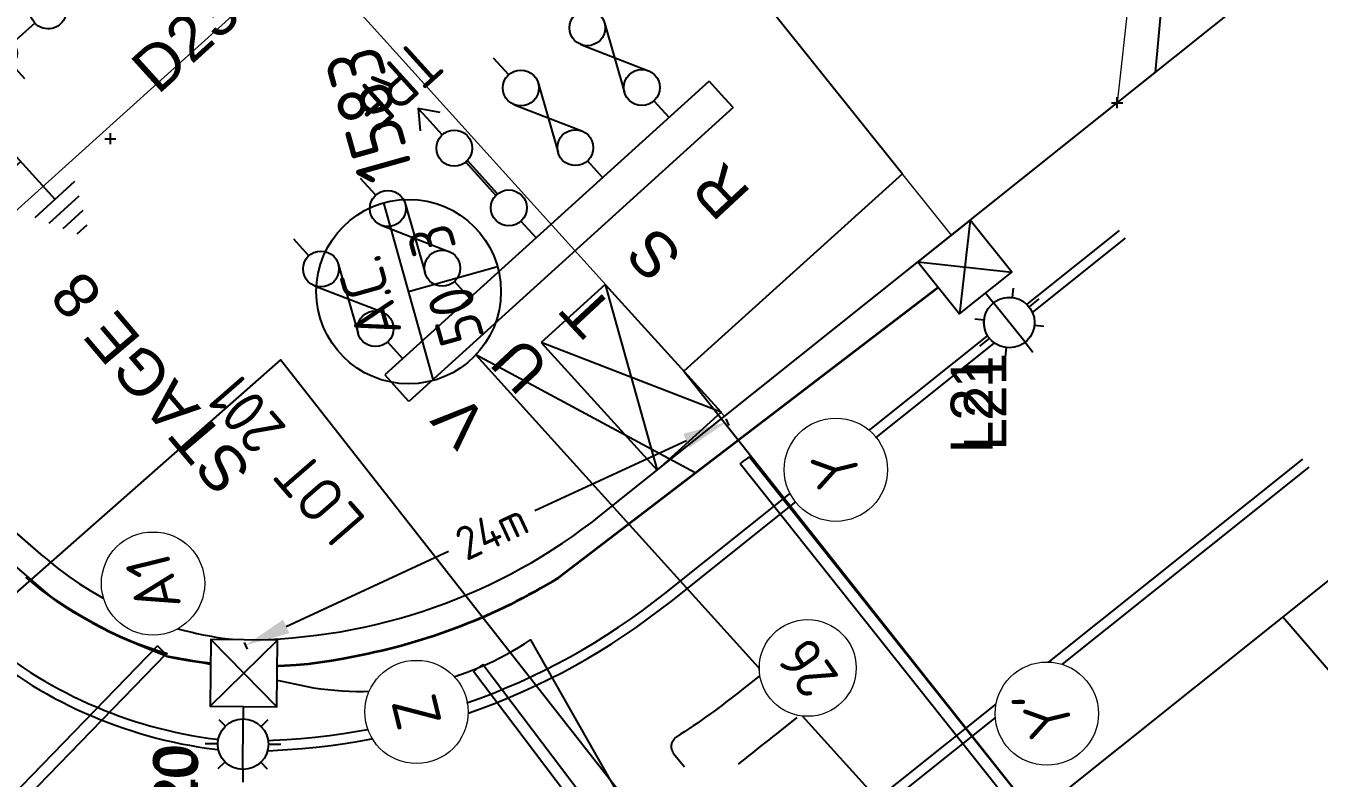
# Model space of a CAD drawing. Extents: x 294483 to 298733, y 6233899 to 6239242.
# Drawn here: x 296532.1 to 296589.6, y 6237090.6 to 6237124.1 of the extents above; entities that cross this region are included whole.
import ezdxf
from ezdxf.enums import TextEntityAlignment as Align

# ---------------------------------------------------------------- set-up
doc = ezdxf.new("R2010")
doc.units = 0
doc.header["$PDSIZE"] = -5
for name, pattern in [('A', [0]), ('CENTERX2', [4, 2.5, -0.5, 0.5, -0.5]), ('DASHED', [0.75, 0.5, -0.25]), ('HIDDEN', [9.525, 6.35, -3.175]), ('solid', [0])]:
    doc.linetypes.add(name, pattern=pattern)
for name, color, linetype in [('_User Duct ID', 3, 'Continuous'), ('_USER_SITEPLAN', 7, 'Continuous'), ('_User_SL_New', 6, 'Continuous'), ('_User_SLCP', 6, 'Continuous'), ('Duct_SP_NEW', 2, 'Continuous'), ('Equip_HV_NEW', 2, 'Continuous'), ('Equip_LV_NEW', 2, 'Continuous'), ('Equip_SP_SL_NEW', 2, 'Continuous'), ('Mains_HV_NEW_U72', 2, 'Continuous'), ('Mains_LV_NEW_T84', 2, 'Continuous'), ('Mains_SL_NEW_C57', 2, 'Continuous'), ('Notes', 7, 'Continuous'), ('Notes_SP_NEW', 2, 'Continuous'), ('Sub_LV_EXT', 7, 'Continuous'), ('Sub_LV_NEW', 2, 'Continuous'), ('Sub_SP_NEW', 2, 'Continuous'), ('SupportsOH_SP_TR_HV_LV_SL_EXT', 7, 'Continuous'), ('SupportsUG_SP_LV_SL_NEW', 2, 'Continuous'), ('Trench_SP_NEW', 2, 'Continuous')]:
    doc.layers.add(name, color=color, linetype=linetype)
doc.styles.add('ARIAL', font='arial.ttf', dxfattribs={"height": 2})
doc.styles.add('iecARIAL', font='arial.ttf', dxfattribs={"height": 2})
doc.styles.add('ieISOCP', font='isocp.shx')
doc.styles.add('IESYMBOL1', font='isocp.shx')
doc.styles.add('POLE_LABEL', font='arial.ttf')
doc.styles.add('SL_LABEL', font='arial.ttf')
doc.styles.get("Standard").update_dxf_attribs({"font": 'isocp.shx'})
doc.styles.add('SWG_LABEL', font='arial.ttf', dxfattribs={"height": 2})
doc.styles.add('SWITCH_LABEL', font='arial.ttf', dxfattribs={"height": 2.5})
doc.linetypes.add('Cable 5', pattern='A,10,-1,["o",Standard,S=2,R=0,X=-1,Y=-0.7],-1e-05,["o",Standard,S=2,R=0,X=-0.2,Y=-0.7],-1.2', length=12.20001)
doc.linetypes.add('Cable New UG', pattern='A,7,-0.25,["x",Standard,S=2,R=0,X=0.2,Y=-0.8],-2.1', length=9.35)
doc.linetypes.add('IE Trench HV', pattern='A,7,-0.2,["/",Standard,S=3,R=0,X=0.6,Y=-1.4],-2.5', length=9.7)
doc.dimstyles.get("Standard").update_dxf_attribs({"dimtxt": 0.18, "dimasz": 0.18, "dimexe": 0.18, "dimexo": 0.0625, "dimgap": 0.09, "dimtad": 0, "dimtih": 1, "dimtoh": 1, "dimdec": 4, "dimzin": 0, "dimdsep": 46, "dimtxsty": 'Standard', "dimcen": 0.09, "dimadec": 0, "dimazin": 0, "dimtfac": 1, "dimtdec": 4, "dimtofl": 0, "dimtmove": 0, "dimatfit": 3, "dimfxl": 1, "dimtolj": 1, "dimtzin": 0, "dimarcsym": 0})

# ---------------------------------------------------------------- blocks, each defined once
blk = doc.blocks.new('*U66')
blk.add_line((0, 0), (0, 0))
for tag, p, flags in [('Z', (0, 0), 1), ('OPERATED_BY', (0, -9.607), 9)]:
    blk.add_attdef(tag, p, '', height=0.2, dxfattribs=dict(flags=flags))
at = {"style": 'SL_LABEL', "flags": 9}
blk.add_attdef('STREET_CODE', text='', height=0.2, dxfattribs=at).set_placement((0, -0.2), align=Align.MIDDLE_LEFT)
for tag, height, flags, p in [('CONSTRUCTED_VOLTAGE', 0.2, 9, (0, -0.4)), ('CONTROL_TYPE', 0.2, 9, (0, -0.6)), ('LANTERN_PURPOSE', 0.2, 9, (0, -0.8)), ('LANTERN_TYPE', 0.2, 9, (0, -1)), ('NO_PHASES', 0.2, 9, (0, -1.2)), ('OPERATING_VOLTAGE', 0.2, 9, (0, -1.4)), ('ORIENTATION', 0.2, 9, (0, -1.6)), ('STATE', 0.2, 9, (0, -2)), ('OWNED_BY', 0.2, 9, (0, -1.8)), ('USAGE', 0.2, 9, (0, -2.2)), ('CEXIST', 0.2, 9, (0, -2.4)), ('LNUMBER', 2.5, 8, (1.2, -2.8)), ('CNEW', 0.2, 9, (0, -2.6)), ('CNUMBER', 0.2, 9, (0, -2.8)), ('CREMOVE', 0.2, 9, (0, -3)), ('CREPLACE', 0.2, 9, (0, -3.2)), ('LKINGHEIGHT', 0.2, 9, (0, -3.4)), ('LBRACKET', 0.2, 9, (0, -3.6)), ('LBRACKETVOCAB', 0.2, 9, (0, -3.8)), ('LCATEGORY', 0.2, 9, (0, -4)), ('LCHARGE1', 0.2, 9, (0, -4.2)), ('LCHARGE1PERCENT', 0.2, 9, (0, -4.4)), ('LCHARGE2', 0.2, 9, (0, -4.6)), ('LCHARGE2PERCENT', 0.2, 9, (0, -4.8)), ('LCHARGE3', 0.2, 9, (0, -5)), ('LCHARGE3PERCENT', 0.2, 9, (0, -5.2)), ('LEXIST', 0.2, 9, (0, -5.4)), ('LLAMP', 0.2, 9, (0, -5.6)), ('LLAMPVOCAB', 0.2, 9, (0, -5.8)), ('LMAST', 0.2, 9, (0, -6)), ('LMASTVOCAB', 0.2, 9, (0, -6.2)), ('LNEW', 0.2, 9, (0, -6.4)), ('LANTNUMBER', 0.2, 9, (0, -6.6)), ('LOUTREACH', 0.2, 9, (0, -7)), ('LOUTREACHVOCAB', 0.2, 9, (0, -7.2)), ('LRATECODE', 0.2, 9, (0, -7.4)), ('LREMOVE', 0.2, 9, (0, -7.6)), ('LREPLACE', 0.2, 9, (0, -7.8)), ('LTYPE', 0.2, 9, (0, -8)), ('LTYPEVOCAB', 0.2, 9, (0, -8.2)), ('LEGEND', 0.2, 9, (0, -8.4)), ('SUBURB', 0.2, 9, (0, -8.6)), ('STREETNAME', 0.2, 9, (0, -8.8)), ('LOCATION', 0.2, 9, (0, -9)), ('NOTES', 0.2, 9, (0, -9.2)), ('MAINTAINED_BY', 0.2, 9, (0, -9.863))]:
    blk.add_attdef(tag, text='', height=height, dxfattribs=dict(flags=flags)).set_placement(p, align=Align.MIDDLE_LEFT)
at = {"color": 82, "lineweight": 25, "true_color": 0x23df20}
blk.add_wipeout([(0, 5.718), (-0.431, 5.655), (-0.855, 5.45), (-1.18, 5.144), (-1.354, 4.864), (-1.5, 4.218), (-1.332, 3.527), (-1.061, 3.157), (-0.611, 2.848), (0, 2.718), (0.665, 2.874), (1.06, 3.157), (1.353, 3.57), (1.5, 4.218), (1.393, 4.773), (1.06, 5.278), (0.638, 5.575)], dxfattribs=at)
for p, q in [((0, 5.718), (0, 6.468)), ((-1.459, 5.676), (-1.061, 5.278)), ((1.458, 5.676), (1.06, 5.278)), ((-2.25, 4.218), (-1.5, 4.218)), ((1.5, 4.218), (2.25, 4.218)), ((-1.459, 2.759), (-1.061, 3.157)), ((1.458, 2.759), (1.06, 3.157)), ((0, 0), (0, 2.721))]:
    blk.add_line(p, q)
blk.add_circle((0, 4.218), 1.5)
blk = doc.blocks.new('COLUMN_NEW')
for tag, height, flags, p in [('ASSET_NUM', 2.5, 8, (2, 2)), ('STREETNAME', 0.2, 9, (1.5, -2)), ('LOCATION', 0.2, 9, (1.5, -2.2)), ('NOTES', 0.2, 9, (1.5, -2.4)), ('Z', 0.2, 1, (1.5, -2.8)), ('LABEL_ALIGNMENT', 0.2, 9, (1.5, -2.6))]:
    blk.add_attdef(tag, text='', height=height, dxfattribs=dict(flags=flags)).set_placement(p, align=Align.MIDDLE_LEFT)
blk.add_wipeout([(-1.485, -1.485), (1.485, -1.485), (1.485, 1.485), (-1.485, 1.485)])
at = {"lineweight": -3}
blk.add_lwpolyline([(-1.485, -1.485), (1.485, -1.485), (1.485, 1.485), (-1.485, 1.485)], close=True, dxfattribs=at)
at = {"style": 'POLE_LABEL', "flags": 9}
blk.add_attdef('STRUCTURE_PLANT_NUMBER', text='', height=0.2, dxfattribs=at).set_placement((1.5, 0.242), align=Align.MIDDLE_LEFT)
at = {"flags": 9}
for tag, p in [('STREET_CODE', (1.5, 0)), ('COLUMN_TYPE', (1.5, -0.2)), ('OWNED_BY', (1.5, -0.4)), ('OPERATED_BY', (1.5, -0.6)), ('STATE', (1.5, -1)), ('MAINTAINED_BY', (1.5, -0.8)), ('USAGE', (1.5, -1.2)), ('SUBURB', (1.5, -1.8)), ('LEGEND', (1.5, -1.4)), ('PARENT', (1.5, -1.6))]:
    blk.add_attdef(tag, text='', height=0.2, dxfattribs=at).set_placement(p, align=Align.MIDDLE_LEFT)
blk = doc.blocks.new('*U85')
blk.add_line((0, 0), (0, 0))
for tag, p, flags in [('Z', (0, 0), 1), ('OPERATED_BY', (0, -9.607), 9)]:
    blk.add_attdef(tag, p, '', height=0.2, dxfattribs=dict(flags=flags))
at = {"style": 'SL_LABEL', "flags": 9}
blk.add_attdef('STREET_CODE', text='', height=0.2, dxfattribs=at).set_placement((0, -0.2), align=Align.MIDDLE_LEFT)
for tag, height, flags, p in [('CONSTRUCTED_VOLTAGE', 0.2, 9, (0, -0.4)), ('CONTROL_TYPE', 0.2, 9, (0, -0.6)), ('LANTERN_PURPOSE', 0.2, 9, (0, -0.8)), ('LANTERN_TYPE', 0.2, 9, (0, -1)), ('NO_PHASES', 0.2, 9, (0, -1.2)), ('OPERATING_VOLTAGE', 0.2, 9, (0, -1.4)), ('ORIENTATION', 0.2, 9, (0, -1.6)), ('STATE', 0.2, 9, (0, -2)), ('OWNED_BY', 0.2, 9, (0, -1.8)), ('USAGE', 0.2, 9, (0, -2.2)), ('CEXIST', 0.2, 9, (0, -2.4)), ('LNUMBER', 2.5, 8, (1.2, -2.8)), ('CNEW', 0.2, 9, (0, -2.6)), ('CNUMBER', 0.2, 9, (0, -2.8)), ('CREMOVE', 0.2, 9, (0, -3)), ('CREPLACE', 0.2, 9, (0, -3.2)), ('LKINGHEIGHT', 0.2, 9, (0, -3.4)), ('LBRACKET', 0.2, 9, (0, -3.6)), ('LBRACKETVOCAB', 0.2, 9, (0, -3.8)), ('LCATEGORY', 0.2, 9, (0, -4)), ('LCHARGE1', 0.2, 9, (0, -4.2)), ('LCHARGE1PERCENT', 0.2, 9, (0, -4.4)), ('LCHARGE2', 0.2, 9, (0, -4.6)), ('LCHARGE2PERCENT', 0.2, 9, (0, -4.8)), ('LCHARGE3', 0.2, 9, (0, -5)), ('LCHARGE3PERCENT', 0.2, 9, (0, -5.2)), ('LEXIST', 0.2, 9, (0, -5.4)), ('LLAMP', 0.2, 9, (0, -5.6)), ('LLAMPVOCAB', 0.2, 9, (0, -5.8)), ('LMAST', 0.2, 9, (0, -6)), ('LMASTVOCAB', 0.2, 9, (0, -6.2)), ('LNEW', 0.2, 9, (0, -6.4)), ('LANTNUMBER', 0.2, 9, (0, -6.6)), ('LOUTREACH', 0.2, 9, (0, -7)), ('LOUTREACHVOCAB', 0.2, 9, (0, -7.2)), ('LRATECODE', 0.2, 9, (0, -7.4)), ('LREMOVE', 0.2, 9, (0, -7.6)), ('LREPLACE', 0.2, 9, (0, -7.8)), ('LTYPE', 0.2, 9, (0, -8)), ('LTYPEVOCAB', 0.2, 9, (0, -8.2)), ('LEGEND', 0.2, 9, (0, -8.4)), ('SUBURB', 0.2, 9, (0, -8.6)), ('STREETNAME', 0.2, 9, (0, -8.8)), ('LOCATION', 0.2, 9, (0, -9)), ('NOTES', 0.2, 9, (0, -9.2)), ('MAINTAINED_BY', 0.2, 9, (0, -9.863))]:
    blk.add_attdef(tag, text='', height=height, dxfattribs=dict(flags=flags)).set_placement(p, align=Align.MIDDLE_LEFT)
at = {"color": 82, "lineweight": 25, "true_color": 0x23df20}
blk.add_wipeout([(0, 5.718), (-0.431, 5.655), (-0.855, 5.45), (-1.18, 5.144), (-1.354, 4.864), (-1.5, 4.218), (-1.332, 3.527), (-1.061, 3.157), (-0.611, 2.848), (0, 2.718), (0.665, 2.874), (1.06, 3.157), (1.353, 3.57), (1.5, 4.218), (1.393, 4.773), (1.06, 5.278), (0.638, 5.575)], dxfattribs=at)
for p, q in [((0, 5.718), (0, 6.468)), ((-1.459, 5.676), (-1.061, 5.278)), ((1.458, 5.676), (1.06, 5.278)), ((-2.25, 4.218), (-1.5, 4.218)), ((1.5, 4.218), (2.25, 4.218)), ((-1.459, 2.759), (-1.061, 3.157)), ((1.458, 2.759), (1.06, 3.157)), ((0, 0), (0, 2.721))]:
    blk.add_line(p, q)
blk.add_circle((0, 4.218), 1.5)
blk = doc.blocks.new('SUB_PADMOUNT_NEW')
for p, q in [((-3.84, 1.92), (3.84, -1.92)), ((3.84, 1.92), (-3.84, -1.92))]:
    blk.add_line(p, q)
blk.add_lwpolyline([(-3.84, -1.92), (3.84, -1.92), (3.84, 1.92), (-3.84, 1.92)], close=True)
for tag, height, flags, p in [('ASSET_NUM', 2.5, 8, (2, 2)), ('STREET_CODE', 0.2, 9, (1.5, 0)), ('NO_PHASES', 0.2, 9, (1.5, -0.2)), ('OPERATING_VOLTAGE', 0.2, 9, (1.5, -0.4)), ('ORIENTATION', 0.2, 9, (1.5, -0.6)), ('OWNED_BY', 0.2, 9, (1.5, -0.8)), ('OPERATED_BY', 0.2, 9, (1.5, -1)), ('MAINTAINED_BY', 0.2, 9, (1.5, -1.2)), ('SECONDARY_VOLTAGE', 0.2, 9, (1.5, -1.6)), ('STATE', 0.2, 9, (1.5, -1.8)), ('CONSTRUCTED_VOLTAGE', 0.2, 9, (1.5, -1.4)), ('SUBSTATION_TYPE', 0.2, 9, (1.5, -2.2)), ('PARENT', 0.2, 9, (1.5, -2)), ('USAGE', 0.2, 9, (1.5, -2.4)), ('SUBURB', 0.2, 9, (1.5, -2.8)), ('LEGEND', 0.2, 9, (1.5, -2.6)), ('STREETNAME', 0.2, 9, (1.5, -3)), ('LOCATION', 0.2, 9, (1.5, -3.2)), ('NOTES', 0.2, 9, (1.5, -3.4)), ('Z', 0.2, 1, (1.5, -3.6))]:
    blk.add_attdef(tag, text='', height=height, dxfattribs=dict(flags=flags)).set_placement(p, align=Align.MIDDLE_LEFT)
blk = doc.blocks.new('TX_LINK_NEW')
h = blk.add_hatch(color=256)
edge = h.paths.add_edge_path()
edge.add_line((2.598, 0.05), (4.601, 0.05))
edge.add_arc((5.4, 0.011), 0.8, 177.23529, 184.40267)
edge.add_line((4.602, -0.05), (2.598, -0.05))
edge.add_arc((1.8, 0), 0.8, 356.41668, 363.58332)
blk.add_line((7.2, 0.013), (7.798, 0.013))
for points in [[(6.998, -0.587), (7.798, 0.013), (6.998, 0.613)], [(1, 0), (0, 0)], [(2.598, 0.05), (4.601, 0.05)], [(6.2, 0.013), (7.2, 0.013)], [(2.598, -0.05), (4.602, -0.05)]]:
    blk.add_lwpolyline(points)
for centre in [(1.8, 0), (5.4, 0.011)]:
    blk.add_circle(centre, 0.8)
for centre, start, end in [((1.8, 0), 356.41668, 3.58332), ((5.4, 0.011), 177.23529, 184.40267)]:
    blk.add_arc(centre, 0.8, start, end)
at = {"style": 'IESYMBOL1'}
blk.add_text('TRF', height=2, rotation=90, dxfattribs=at).set_placement((9.238, 0.013), align=Align.MIDDLE_CENTER)
at = {"flags": 1}
blk.add_attdef('Z', (0, 0), '', height=0.2, dxfattribs=at)
at = {"layer": 'Sub_LV_EXT', "flags": 1}
for tag, p in [('USAGE', (2.14, -1.142)), ('ORIENTATION', (2.14, -1.527)), ('NOTES', (2.14, -3.066))]:
    blk.add_attdef(tag, p, '', height=0.2, dxfattribs=at)
blk = doc.blocks.new('LV_UG_DFUSE_CLOSED_NEW')
for points in [[(5.04, 0.726), (2.156, -0.717)], [(5.049, -0.707), (2.156, 0.717)], [(1, 0), (0, 0)], [(6.2, 0.013), (7.2, 0.013)]]:
    blk.add_lwpolyline(points)
for centre in [(1.8, 0), (5.4, 0.011)]:
    blk.add_circle(centre, 0.8)
for tag, flags, p in [('ACTUAL_STATUS', 9, (1.5, 0)), ('CONSTRUCTED_VOLTAGE', 9, (1.5, -0.2)), ('NO_PHASES', 9, (1.5, -0.4)), ('OPERATED_BY', 9, (1.5, -0.6)), ('MAINTAINED_BY', 9, (1.5, -0.8)), ('OWNED_BY', 9, (1.5, -1)), ('OPERATING_VOLTAGE', 9, (1.5, -1.2)), ('STATE', 9, (1.5, -1.6)), ('SWITCH_TYPE', 9, (1.5, -1.8)), ('ORIENTATION', 9, (1.5, -1.4)), ('Z', 1, (1.5, -2.4)), ('USAGE', 9, (1.5, -2)), ('NOTES', 9, (1.5, -2.2))]:
    blk.add_attdef(tag, text='', height=0.2, dxfattribs=dict(flags=flags)).set_placement(p, align=Align.MIDDLE_LEFT)
blk = doc.blocks.new('*U8')
at = {"layer": 'Sub_LV_NEW'}
for p, q in [((-1.6, 0), (-1.6, 19.483)), ((-1.6, 19.483), (-0.8, 19.483)), ((0, 19.483), (-0.8, 19.483)), ((0, 0), (0, 19.483)), ((-1.6, 0), (-0.8, 0)), ((0, 0), (-0.8, 0))]:
    blk.add_line(p, q, dxfattribs=at)
blk = doc.blocks.new('DUCT_INDICATOR')
at = {"color": 7, "lineweight": 9}
blk.add_attdef('CODE', text='', height=1.8, dxfattribs=at).set_placement((-4.396, 4.914), align=Align.MIDDLE_CENTER)
at = {"color": 7, "linetype": 'Continuous'}
blk.add_wipeout([(0, 2.874), (-0.984, 2.701), (-1.603, 2.386), (-2.177, 1.877), (-2.673, 1.056), (-2.874, 0), (-2.738, -0.873), (-2.4, -1.582), (-1.974, -2.089), (-1.133, -2.642), (-0.477, -2.834), (0.747, -2.775), (1.67, -2.339), (2.395, -1.589), (2.694, -1.002), (2.843, -0.422), (2.874, 0), (2.82, 0.556), (2.676, 1.05), (2.485, 1.444), (2.19, 1.862), (1.811, 2.232), (1.321, 2.553), (0.849, 2.746)], dxfattribs=at)
at = {"color": 7, "lineweight": 18}
blk.add_circle((0, 0), 2.874, dxfattribs=at)
at = {"color": 7, "lineweight": 9, "flags": 1}
blk.add_attdef('Z', (0, 0), '', height=0.2, dxfattribs=at)
blk = doc.blocks.new('SWG_SIE_SU_NEW')
blk.add_line((5.808, 0.79), (1.594, 1.938))
at = {"linetype": 'A', "lineweight": 0}
for p, q in [((8.381, 0.659), (8.379, -0.682)), ((8.579, -0.712), (8.581, 0.688)), ((8.781, 0.659), (8.779, -0.683)), ((7.981, 0.347), (7.98, -0.368)), ((8.18, -0.584), (8.181, 0.562)), ((8.98, -0.588), (8.981, 0.564)), ((9.181, 0.351), (9.18, -0.376))]:
    blk.add_line(p, q, dxfattribs=at)
at = {"linetype": 'DASHED'}
blk.add_lwpolyline([(3.701, 1.364), (3.701, 4.733), (7.222, 4.733)], dxfattribs=at)
for points in [[(1.798, -0.802, 1), (1.802, 0.798, 1)], [(5.798, -0.81, 1), (5.802, 0.79, 1)]]:
    blk.add_lwpolyline(points, format="xyb", close=True)
for points in [[(1, 0), (0, 0)], [(6.6, -0.012), (10.1, -0.012)]]:
    blk.add_lwpolyline(points)
at = {"linetype": 'A', "lineweight": 0}
blk.add_circle((8.582, -0.012), 0.7, dxfattribs=at)
at = {"style": 'SWG_LABEL', "flags": 8}
blk.add_attdef('ASSET_NUM', text='', height=2.5, rotation=179.95437, dxfattribs=at).set_placement((-2.4, 0.012), align=Align.MIDDLE_LEFT)
at = {"flags": 1}
blk.add_attdef('Z', (0, 0), '', height=0.2, dxfattribs=at)
at = {"style": 'SWITCH_LABEL', "flags": 9}
blk.add_attdef('STREET_CODE', text='', height=0.2, dxfattribs=at).set_placement((0, 0), align=Align.MIDDLE_LEFT)
at = {"flags": 9}
for tag, p in [('ORIENTATION', (0, -0.2)), ('PARENT', (0, -0.4)), ('USAGE', (0, -0.6)), ('SUBURB', (0, -0.8)), ('STREETNAME', (0, -1)), ('LOCATION', (0, -1.2)), ('OWNED_BY', (-0.007, -1.617)), ('NOTES', (0, -1.4)), ('MAINTAINED_BY', (-0.015, -2.047)), ('OPERATED_BY', (-0.013, -1.84))]:
    blk.add_attdef(tag, text='', height=0.2, dxfattribs=at).set_placement(p, align=Align.MIDDLE_LEFT)
blk = doc.blocks.new('SWG_SIE_TRS_ES_1_NEW')
for p, q in [((-6.103, 4.327), (-1.804, 5.547)), ((-6.103, 0.747), (-1.804, 1.966)), ((5.301, -2.29), (7.701, -2.285)), ((5.603, -2.89), (7.403, -2.886)), ((5.904, -3.489), (7.104, -3.486)), ((6.205, -4.088), (6.805, -4.087))]:
    blk.add_line(p, q)
for points in [[(-5.789, 2.759, -1), (-5.793, 4.359, -1)], [(-1.789, 2.767, -1), (-1.793, 4.367, -1)], [(-5.789, -0.821, -1), (-5.793, 0.779, -1)], [(-1.789, -0.813, -1), (-1.793, 0.787, -1)]]:
    blk.add_lwpolyline(points, format="xyb", close=True)
for points in [[(-6.591, 3.558), (-7.891, 3.558)], [(6.501, 3.569), (-0.991, 3.569)], [(6.501, 3.569), (6.501, -2.288)], [(-6.591, -0.023), (-7.891, -0.023)], [(6.501, -0.012), (-0.991, -0.012)]]:
    blk.add_lwpolyline(points)
at = {"flags": 1}
blk.add_attdef('Z', (0, 0), '', height=0.2, dxfattribs=at)
at = {"style": 'SWITCH_LABEL', "flags": 9}
blk.add_attdef('STREET_CODE', text='', height=0.2, dxfattribs=at).set_placement((0, -0.2), align=Align.MIDDLE_LEFT)
at = {"flags": 9}
for tag, p in [('ORIENTATION', (0, -0.4)), ('PARENT', (0, -0.6)), ('SUBURB', (0, -1)), ('STREETNAME', (0, -1.2)), ('USAGE', (0, -0.8)), ('LOCATION', (0, -1.4)), ('NOTES', (0, -1.6)), ('OWNED_BY', (0.012, -1.804)), ('MAINTAINED_BY', (0.004, -2.233)), ('OPERATED_BY', (0.005, -2.026))]:
    blk.add_attdef(tag, text='', height=0.2, dxfattribs=at).set_placement(p, align=Align.MIDDLE_LEFT)
at = {"style": 'SWG_LABEL', "flags": 8}
blk.add_attdef('ASSET_NUM', text='', height=2.5, dxfattribs=at).set_placement((-1.812, -2.264), align=Align.MIDDLE_CENTER)
blk = doc.blocks.new('SWG_SIE_ES_NEW')
for p, q in [((-5.793, 0.779), (-1.793, 1.926)), ((0.012, -1.212), (2.412, -1.207)), ((0.313, -1.811), (2.113, -1.807)), ((0.614, -2.41), (1.814, -2.408)), ((0.915, -3.01), (1.515, -3.008))]:
    blk.add_line(p, q)
for points in [[(-5.789, -0.821, -1), (-5.793, 0.779, -1)], [(-1.789, -0.813, -1), (-1.793, 0.787, -1)]]:
    blk.add_lwpolyline(points, format="xyb", close=True)
for points in [[(-6.591, -0.023), (-7.891, -0.023)], [(-0.991, -0.012), (1.212, -0.012), (1.212, -1.209)]]:
    blk.add_lwpolyline(points)
at = {"flags": 1}
blk.add_attdef('Z', (0, 0), '', height=0.2, dxfattribs=at)
at = {"style": 'SWITCH_LABEL', "flags": 9}
blk.add_attdef('STREET_CODE', text='', height=0.2, dxfattribs=at).set_placement((0, -0.2), align=Align.MIDDLE_LEFT)
at = {"flags": 9}
for tag, p in [('ORIENTATION', (0, -0.4)), ('PARENT', (0, -0.6)), ('SUBURB', (0, -1)), ('STREETNAME', (0, -1.2)), ('USAGE', (0, -0.8)), ('LOCATION', (0, -1.4)), ('NOTES', (0, -1.6)), ('OWNED_BY', (0.004, -1.783)), ('MAINTAINED_BY', (-0.004, -2.212)), ('OPERATED_BY', (-0.003, -2.005))]:
    blk.add_attdef(tag, text='', height=0.2, dxfattribs=at).set_placement(p, align=Align.MIDDLE_LEFT)
at = {"style": 'ARIAL', "flags": 8}
blk.add_attdef('ASSET_NUM', text='', height=2, dxfattribs=at).set_placement((14.296, -5.086), align=Align.MIDDLE_RIGHT)
blk = doc.blocks.new('*U198')
blk.add_line((0, 0), (0, 0))
for tag, p, flags in [('Z', (0, 0), 1), ('OPERATED_BY', (0, -9.607), 9)]:
    blk.add_attdef(tag, p, '', height=0.2, dxfattribs=dict(flags=flags))
at = {"style": 'SL_LABEL', "flags": 9}
blk.add_attdef('STREET_CODE', text='', height=0.2, dxfattribs=at).set_placement((0, -0.2), align=Align.MIDDLE_LEFT)
for tag, height, flags, p in [('CONSTRUCTED_VOLTAGE', 0.2, 9, (0, -0.4)), ('CONTROL_TYPE', 0.2, 9, (0, -0.6)), ('LANTERN_PURPOSE', 0.2, 9, (0, -0.8)), ('LANTERN_TYPE', 0.2, 9, (0, -1)), ('NO_PHASES', 0.2, 9, (0, -1.2)), ('OPERATING_VOLTAGE', 0.2, 9, (0, -1.4)), ('ORIENTATION', 0.2, 9, (0, -1.6)), ('STATE', 0.2, 9, (0, -2)), ('OWNED_BY', 0.2, 9, (0, -1.8)), ('USAGE', 0.2, 9, (0, -2.2)), ('CEXIST', 0.2, 9, (0, -2.4)), ('LNUMBER', 2.5, 8, (1.2, -2.8)), ('CNEW', 0.2, 9, (0, -2.6)), ('CNUMBER', 0.2, 9, (0, -2.8)), ('CREMOVE', 0.2, 9, (0, -3)), ('CREPLACE', 0.2, 9, (0, -3.2)), ('LKINGHEIGHT', 0.2, 9, (0, -3.4)), ('LBRACKET', 0.2, 9, (0, -3.6)), ('LBRACKETVOCAB', 0.2, 9, (0, -3.8)), ('LCATEGORY', 0.2, 9, (0, -4)), ('LCHARGE1', 0.2, 9, (0, -4.2)), ('LCHARGE1PERCENT', 0.2, 9, (0, -4.4)), ('LCHARGE2', 0.2, 9, (0, -4.6)), ('LCHARGE2PERCENT', 0.2, 9, (0, -4.8)), ('LCHARGE3', 0.2, 9, (0, -5)), ('LCHARGE3PERCENT', 0.2, 9, (0, -5.2)), ('LEXIST', 0.2, 9, (0, -5.4)), ('LLAMP', 0.2, 9, (0, -5.6)), ('LLAMPVOCAB', 0.2, 9, (0, -5.8)), ('LMAST', 0.2, 9, (0, -6)), ('LMASTVOCAB', 0.2, 9, (0, -6.2)), ('LNEW', 0.2, 9, (0, -6.4)), ('LANTNUMBER', 0.2, 9, (0, -6.6)), ('LOUTREACH', 0.2, 9, (0, -7)), ('LOUTREACHVOCAB', 0.2, 9, (0, -7.2)), ('LRATECODE', 0.2, 9, (0, -7.4)), ('LREMOVE', 0.2, 9, (0, -7.6)), ('LREPLACE', 0.2, 9, (0, -7.8)), ('LTYPE', 0.2, 9, (0, -8)), ('LTYPEVOCAB', 0.2, 9, (0, -8.2)), ('LEGEND', 0.2, 9, (0, -8.4)), ('SUBURB', 0.2, 9, (0, -8.6)), ('STREETNAME', 0.2, 9, (0, -8.8)), ('LOCATION', 0.2, 9, (0, -9)), ('NOTES', 0.2, 9, (0, -9.2)), ('MAINTAINED_BY', 0.2, 9, (0, -9.863))]:
    blk.add_attdef(tag, text='', height=height, dxfattribs=dict(flags=flags)).set_placement(p, align=Align.MIDDLE_LEFT)
at = {"color": 82, "lineweight": 25, "true_color": 0x23df20}
blk.add_wipeout([(0, 5.718), (-0.431, 5.655), (-0.855, 5.45), (-1.18, 5.144), (-1.354, 4.864), (-1.5, 4.218), (-1.332, 3.527), (-1.061, 3.157), (-0.611, 2.848), (0, 2.718), (0.665, 2.874), (1.06, 3.157), (1.353, 3.57), (1.5, 4.218), (1.393, 4.773), (1.06, 5.278), (0.638, 5.575)], dxfattribs=at)
for p, q in [((0, 5.718), (0, 6.468)), ((-1.459, 5.676), (-1.061, 5.278)), ((1.458, 5.676), (1.06, 5.278)), ((-2.25, 4.218), (-1.5, 4.218)), ((1.5, 4.218), (2.25, 4.218)), ((-1.459, 2.759), (-1.061, 3.157)), ((1.458, 2.759), (1.06, 3.157)), ((0, 0), (0, 2.721))]:
    blk.add_line(p, q)
blk.add_circle((0, 4.218), 1.5)
blk = doc.blocks.new('*U199')
blk.add_line((0, 0), (0, 0))
for tag, p, flags in [('Z', (0, 0), 1), ('OPERATED_BY', (0, -9.607), 9)]:
    blk.add_attdef(tag, p, '', height=0.2, dxfattribs=dict(flags=flags))
at = {"style": 'SL_LABEL', "flags": 9}
blk.add_attdef('STREET_CODE', text='', height=0.2, dxfattribs=at).set_placement((0, -0.2), align=Align.MIDDLE_LEFT)
for tag, height, flags, p in [('CONSTRUCTED_VOLTAGE', 0.2, 9, (0, -0.4)), ('CONTROL_TYPE', 0.2, 9, (0, -0.6)), ('LANTERN_PURPOSE', 0.2, 9, (0, -0.8)), ('LANTERN_TYPE', 0.2, 9, (0, -1)), ('NO_PHASES', 0.2, 9, (0, -1.2)), ('OPERATING_VOLTAGE', 0.2, 9, (0, -1.4)), ('ORIENTATION', 0.2, 9, (0, -1.6)), ('STATE', 0.2, 9, (0, -2)), ('OWNED_BY', 0.2, 9, (0, -1.8)), ('USAGE', 0.2, 9, (0, -2.2)), ('CEXIST', 0.2, 9, (0, -2.4)), ('LNUMBER', 2.5, 8, (1.2, -2.8)), ('CNEW', 0.2, 9, (0, -2.6)), ('CNUMBER', 0.2, 9, (0, -2.8)), ('CREMOVE', 0.2, 9, (0, -3)), ('CREPLACE', 0.2, 9, (0, -3.2)), ('LKINGHEIGHT', 0.2, 9, (0, -3.4)), ('LBRACKET', 0.2, 9, (0, -3.6)), ('LBRACKETVOCAB', 0.2, 9, (0, -3.8)), ('LCATEGORY', 0.2, 9, (0, -4)), ('LCHARGE1', 0.2, 9, (0, -4.2)), ('LCHARGE1PERCENT', 0.2, 9, (0, -4.4)), ('LCHARGE2', 0.2, 9, (0, -4.6)), ('LCHARGE2PERCENT', 0.2, 9, (0, -4.8)), ('LCHARGE3', 0.2, 9, (0, -5)), ('LCHARGE3PERCENT', 0.2, 9, (0, -5.2)), ('LEXIST', 0.2, 9, (0, -5.4)), ('LLAMP', 0.2, 9, (0, -5.6)), ('LLAMPVOCAB', 0.2, 9, (0, -5.8)), ('LMAST', 0.2, 9, (0, -6)), ('LMASTVOCAB', 0.2, 9, (0, -6.2)), ('LNEW', 0.2, 9, (0, -6.4)), ('LANTNUMBER', 0.2, 9, (0, -6.6)), ('LOUTREACH', 0.2, 9, (0, -7)), ('LOUTREACHVOCAB', 0.2, 9, (0, -7.2)), ('LRATECODE', 0.2, 9, (0, -7.4)), ('LREMOVE', 0.2, 9, (0, -7.6)), ('LREPLACE', 0.2, 9, (0, -7.8)), ('LTYPE', 0.2, 9, (0, -8)), ('LTYPEVOCAB', 0.2, 9, (0, -8.2)), ('LEGEND', 0.2, 9, (0, -8.4)), ('SUBURB', 0.2, 9, (0, -8.6)), ('STREETNAME', 0.2, 9, (0, -8.8)), ('LOCATION', 0.2, 9, (0, -9)), ('NOTES', 0.2, 9, (0, -9.2)), ('MAINTAINED_BY', 0.2, 9, (0, -9.863))]:
    blk.add_attdef(tag, text='', height=height, dxfattribs=dict(flags=flags)).set_placement(p, align=Align.MIDDLE_LEFT)
at = {"color": 82, "lineweight": 25, "true_color": 0x23df20}
blk.add_wipeout([(0, 5.718), (-0.431, 5.655), (-0.855, 5.45), (-1.18, 5.144), (-1.354, 4.864), (-1.5, 4.218), (-1.332, 3.527), (-1.061, 3.157), (-0.611, 2.848), (0, 2.718), (0.665, 2.874), (1.06, 3.157), (1.353, 3.57), (1.5, 4.218), (1.393, 4.773), (1.06, 5.278), (0.638, 5.575)], dxfattribs=at)
for p, q in [((0, 5.718), (0, 6.468)), ((-1.459, 5.676), (-1.061, 5.278)), ((1.458, 5.676), (1.06, 5.278)), ((-2.25, 4.218), (-1.5, 4.218)), ((1.5, 4.218), (2.25, 4.218)), ((-1.459, 2.759), (-1.061, 3.157)), ((1.458, 2.759), (1.06, 3.157)), ((0, 0), (0, 2.721))]:
    blk.add_line(p, q)
blk.add_circle((0, 4.218), 1.5)
blk = doc.blocks.new('SLCP_ZELL_NEW')
for p, q in [((-4.109, 0), (4.109, 0)), ((-4.109, 0), (4.109, 0)), ((-4.109, 0), (4.109, 0)), ((0, 0), (0, -4.109))]:
    blk.add_line(p, q)
blk.add_circle((0, 0), 4.109)
at = {"style": 'IESYMBOL1'}
for s, p in [('A.', (-0.565, 0.156)), ('C.', (1.154, 0.192)), ('50', (-1.612, -3.312)), ('3', (1.944, -3.201))]:
    blk.add_text(s, height=2, dxfattribs=at).set_placement(p, align=Align.BOTTOM_CENTER)
for tag, height, flags, p in [('ASSET_NUM', 2.5, 8, (2, 2)), ('CONSTRUCTED_VOLTAGE', 0.2, 9, (1.5, 0)), ('CONTROL_TYPE', 0.2, 9, (1.5, -0.2)), ('NO_PHASES', 0.2, 9, (1.5, -0.4)), ('OPERATING_VOLTAGE', 0.2, 9, (1.5, -0.6)), ('ORIENTATION', 0.2, 9, (1.5, -0.8)), ('OWNED_BY', 0.2, 9, (1.5, -1)), ('OPERATED_BY', 0.2, 9, (1.5, -1.2)), ('MAINTAINED_BY', 0.2, 9, (1.5, -1.4)), ('USAGE', 0.2, 9, (1.5, -1.6)), ('LOCATION', 0.2, 9, (1.5, -1.8)), ('STATE', 0.2, 9, (1.5, -2.2)), ('STREETNAME', 0.2, 9, (1.5, -2.4)), ('NOTES', 0.2, 9, (1.5, -2)), ('SUBURB', 0.2, 9, (1.5, -2.6)), ('AMP_RATING', 0.2, 9, (1.5, -2.8)), ('Z', 0.2, 1, (1.5, -3))]:
    blk.add_attdef(tag, text='', height=height, dxfattribs=dict(flags=flags)).set_placement(p, align=Align.MIDDLE_LEFT)
blk = doc.blocks.new('*D233')
at = {"layer": 'Defpoints', "color": 0, "lineweight": 0, "transparency": 16777216}
for p in [(296563.201, 6237106.646), (296541.762, 6237096.688), (296541.849, 6237096.5)]:
    blk.add_point(p, dxfattribs=at)
at = {"layer": 'Notes', "color": 0, "lineweight": -2, "transparency": 16777216}
for p, q in [((296563.228, 6237106.59), (296563.365, 6237106.295)), ((296561.475, 6237105.616), (296554.735, 6237102.485)), ((296543.663, 6237097.342), (296550.888, 6237100.698)), ((296541.788, 6237096.631), (296541.925, 6237096.337))]:
    blk.add_line(p, q, dxfattribs=at)
at = {"layer": 'Notes', "color": 0, "lineweight": 0, "transparency": 16777216}
for points in [[(296561.334, 6237105.918), (296561.615, 6237105.313), (296563.289, 6237106.458)], [(296543.523, 6237097.645), (296543.804, 6237097.04), (296541.849, 6237096.5)]]:
    blk.add_solid(points, dxfattribs=at)
at = {"layer": 'Notes', "color": 0, "transparency": 16777216, "insert": (296552.812, 6237101.592), "char_height": 1.5, "attachment_point": 5, "rotation": 24.91471}
blk.add_mtext('\\A1;24m', dxfattribs=at)
blk = doc.blocks.new('POINT_CROSS')
at = {"color": 0, "linetype": 'solid'}
for p, q in [((-0.25, 0), (0.25, 0)), ((0, -0.25), (0, 0.25))]:
    blk.add_line(p, q, dxfattribs=at)
at = {"color": 7, "flags": 1}
for tag, p, height in [('POINT_NUMBER', (1.2, -0.5), 1.25), ('POINT_CODE', (1.2, -2), 1.5), ('POINT_HEIGHT', (1.2, -3.5), 1.5), ('POINT_NOTE', (1.2, -5), 1.5)]:
    blk.add_attdef(tag, p, '', height=height, dxfattribs=at)
blk = doc.blocks.new('A$C6F2C62F7')
at = {"layer": 'Notes'}
for p, q in [((296557.7, 6237102.326), (296914.81, 6237387.798)), ((296532.865, 6237100.461), (296384.11, 6237229.57))]:
    blk.add_line(p, q, dxfattribs=at)
at = {"layer": 'Notes', "lineweight": 9}
for p, q in [((296573.264, 6237114.768), (296555.781, 6237136.639)), ((296523.542, 6237108.553), (296545.979, 6237128.803)), ((296581.586, 6237129.102), (296580.646, 6237120.669)), ((296563.175, 6237106.703), (296544.463, 6237127.435))]:
    blk.add_line(p, q, dxfattribs=at)
at = {"layer": 'Notes'}
for centre, radius, start, end in [((296541.777, 6237122.244), 25.5, 270.02211, 308.63867), ((296543.025, 6237112.167), 15.5, 229.04424, 262.87728), ((296541.785, 6237102.244), 5.5, 262.87728, 270.02211)]:
    blk.add_arc(centre, radius, start, end, dxfattribs=at)
for p in [(296580.646, 6237120.669), (296535.839, 6237119.066), (296573.264, 6237114.768), (296563.175, 6237106.703)]:
    blk.add_point(p, dxfattribs=at)
for p in [(296580.646, 6237120.669), (296535.839, 6237119.066)]:
    blk.add_blockref('POINT_CROSS', p, dxfattribs=at)

msp = doc.modelspace()

# ---------------------------------------------------------------- linework, layer by layer
at = {"layer": 'Duct_SP_NEW'}
for p, q in [((296563.8628, 6237104.58002), (296564.06631, 6237104.74184)), ((296564.26982, 6237104.90365), (296564.06631, 6237104.74184)), ((296576.20421, 6237089.89383), (296564.26982, 6237104.90365)), ((296575.79719, 6237089.57021), (296563.8628, 6237104.58002)), ((296537.93651, 6237096.47251), (296538.12312, 6237096.29147)), ((296538.30973, 6237096.11043), (296538.12312, 6237096.29147)), ((296551.99336, 6237095.3386), (296552.20057, 6237095.49565)), ((296552.40779, 6237095.65269), (296552.20057, 6237095.49565)), ((296564.51815, 6237079.67363), (296552.40779, 6237095.65269)), ((296564.10373, 6237079.35955), (296551.99336, 6237095.3386))]:
    msp.add_line(p, q, dxfattribs=at)
at = {"layer": 'Mains_HV_NEW_U72', "color": 10, "linetype": 'Cable New UG', "ltscale": 0.75, "flags": 128}
msp.add_lwpolyline([(296438.14623, 6236821.03112), (296438.14623, 6236821.03112), (296427.83879, 6236794.56024), (296427.83879, 6236794.56024), (296407.77228, 6236795.18704), (296403.81296, 6236803.76998, -0.05031578), (296437.98943, 6236863.26379), (296425.69102, 6236871.15594), (296424.1553, 6236880.37949), (296384.11052, 6236908.83828), (296377.87732, 6236908.03257), (296391.82564, 6236926.75584), (296391.83243, 6236930.22764), (296467.05043, 6237003.85133), (296525.69234, 6237049.39121, -0.07848143), (296534.71668, 6237053.64081, -0.09539802), (296538.37598, 6237053.62302), (296568.04955, 6237077.78022), (296543.40511, 6237109.21311), (296518.00278, 6237086.834), (296506.17473, 6237098.32044)], format="xyb", dxfattribs=at)
at = {"layer": 'Mains_LV_NEW_T84', "color": 170, "linetype": 'Cable New UG', "ltscale": 0.75}
msp.add_lwpolyline([(296555.85395, 6237125.33993), (296550.01211, 6237132.02758), (296555.84366, 6237136.5605), (296571.08393, 6237117.49572), (296561.35731, 6237108.71702), (296576.16973, 6237089.98058), (296571.19566, 6237086.04825), (296567.31324, 6237082.6704)], dxfattribs=at)
at = {"layer": 'Mains_SL_NEW_C57', "color": 2, "linetype": 'Cable 5', "ltscale": 0.5, "flags": 128}
for points in [[(296541.77719, 6237095.25899, 0.03662362), (296538.35054, 6237096.0088, -0.06111135), (296533.27864, 6237098.60589), (296477.33651, 6237146.69327), (296426.8839, 6237190.4526)], [(296541.777, 6237095.25918), (296544.88536, 6237094.61253, 0.18849252), (296554.53588, 6237096.74955), (296564.31094, 6237079.51659), (296560.8129, 6237076.47993)]]:
    msp.add_lwpolyline(points, format="xyb", dxfattribs=at)
msp.add_lwpolyline([(296573.82768, 6237113.35068), (296561.86875, 6237104.18896), (296552.10168, 6237109.43506), (296572.62562, 6237086.7168), (296566.15896, 6237081.24238), (296562.57458, 6237075.84322), (296560.85082, 6237076.44813)], dxfattribs=at)
at = {"layer": 'Notes'}
for p, q in [((296583.10245, 6237130.30948), (296582.32663, 6237122.01268)), ((296607.5765, 6237074.9852), (296588.01021, 6237097.75141))]:
    msp.add_line(p, q, dxfattribs=at)
at = {"layer": 'Notes', "color": 254, "true_color": 0xd1d1d1}
for p, q in [((296560.50938, 6237098.81111), (296580.73944, 6237114.98296)), ((296560.79037, 6237098.45962), (296581.02042, 6237114.63147))]:
    msp.add_line(p, q, dxfattribs=at)
at = {"layer": 'Notes', "flags": 128}
for points in [[(296532.86497, 6237100.46107), (296384.10978, 6237229.57046, -0.06549733), (296379.6976, 6237234.54884), (296377.63137, 6237237.60585)], [(296532.86497, 6237100.46107, 0.14870629), (296541.10292, 6237096.78654, 0.03118529), (296541.78702, 6237096.74409, 0.17010946), (296557.69955, 6237102.32606, 0.17010946)], [(296532.86497, 6237100.46107, 0.14870629), (296541.10292, 6237096.78654, 0.03118529), (296541.78702, 6237096.74409, 0.17010946), (296557.69955, 6237102.32606, 0.17010946)]]:
    msp.add_lwpolyline(points, format="xyb", dxfattribs=at)
at = {"layer": 'Notes', "color": 254, "true_color": 0xd1d1d1}
for points in [[(296588.88803, 6237104.7895), (296566.34237, 6237086.76662)], [(296589.16902, 6237104.43801), (296566.62335, 6237086.41513)]]:
    msp.add_lwpolyline(points, dxfattribs=at)
for points in [[(296529.62036, 6237096.72275, 0.14870629), (296540.48915, 6237091.87474, 0.03118529), (296541.78893, 6237091.79409, 0.17010946), (296560.79037, 6237098.45962, 0.17010946)], [(296529.91532, 6237097.0626, 0.14870629), (296540.54494, 6237092.32126, 0.03118529), (296541.78875, 6237092.24409, 0.17010946), (296560.50938, 6237098.81111)]]:
    msp.add_lwpolyline(points, format="xyb", dxfattribs=at)
at = {"layer": 'Notes', "color": 254, "linetype": 'HIDDEN', "true_color": 0xd1d1d1, "flags": 128}
msp.add_lwpolyline([(296564.84329, 6237095.23426), (296563.94361, 6237094.51506, -0.02533895), (296561.02481, 6237092.41493, 0.44421487), (296560.90535, 6237091.6826), (296561.96189, 6237090.36092, 0.41945193), (296562.67157, 6237090.28821, -0.00791519), (296565.50462, 6237092.56234), (296566.40429, 6237093.28153)], format="xyb", dxfattribs=at)
at = {"layer": 'Trench_SP_NEW', "color": 10, "linetype": 'IE Trench HV', "lineweight": 35, "ltscale": 0.35, "flags": 128}
for points in [[(296573.86601, 6237113.34819), (296555.77546, 6237099.50782, -0.09170663), (296546.71654, 6237096.00495, -0.10788861), (296538.35054, 6237096.0088, -0.10788861)], [(296532.07839, 6237099.55481, 0.10866219), (296538.37982, 6237096.12592, 0.10866219)]]:
    msp.add_lwpolyline(points, format="xyb", dxfattribs=at)

# ---------------------------------------------------------------- block references
at = {"layer": '_User_SL_New', "color": 0}
ref = msp.add_blockref('SLCP_ZELL_NEW', (296549.11303, 6237112.25502), dxfattribs=dict(at, rotation=105.6948889997546))
ref.add_attrib('ASSET_NUM', '1583', dxfattribs={"layer": '0', "height": 2.5, "rotation": 105.694889}).set_placement((296548.16497, 6237117.21961), align=Align.MIDDLE_LEFT)
at = {"layer": 'Equip_HV_NEW', "linetype": 'CENTERX2'}
ref = msp.add_blockref('SWG_SIE_SU_NEW', (296525.24541, 6237129.23904), dxfattribs=dict(at, rotation=312.1910194877311))
ref.add_attrib('ASSET_NUM', 'D2348', dxfattribs={"layer": '0', "height": 2.5, "rotation": 132.1453955, "style": 'SWG_LABEL'}).set_placement((296523.64213, 6237131.02499), align=Align.MIDDLE_LEFT)
ref = msp.add_blockref('SWG_SIE_ES_NEW', (296537.34972, 6237128.66003), dxfattribs=dict(at, rotation=42.19101948773108))
ref.add_attrib('ASSET_NUM', 'D2351', dxfattribs={"layer": '0', "height": 2, "rotation": 42.1910068, "style": 'ARIAL'}).set_placement((296543.37704, 6237127.25878), align=Align.MIDDLE_RIGHT)
ref = msp.add_blockref('SWG_SIE_TRS_ES_1_NEW', (296527.02333, 6237113.68844), dxfattribs=dict(at, rotation=42.19101948773108))
ref.add_attrib('ASSET_NUM', 'D2350', dxfattribs={"layer": '0', "height": 2, "rotation": 42.1910068, "style": 'SWG_LABEL'}).set_placement((296527.20094, 6237110.7938), align=Align.MIDDLE_CENTER)
at = {"layer": 'Equip_LV_NEW', "rotation": 132.1910194543673}
for name, p in [('LV_UG_DFUSE_CLOSED_NEW', (296560.69914, 6237120.01426)), ('TX_LINK_NEW', (296554.78031, 6237114.64908)), ('LV_UG_DFUSE_CLOSED_NEW', (296557.73972, 6237117.33167)), ('*U8', (296562.48577, 6237121.63377)), ('LV_UG_DFUSE_CLOSED_NEW', (296551.81961, 6237111.96533)), ('LV_UG_DFUSE_CLOSED_NEW', (296548.84622, 6237109.27007))]:
    msp.add_blockref(name, p, dxfattribs=at)
at = {"layer": 'Notes', "color": 7, "lineweight": 0}
msp.add_blockref('A$C6F2C62F7', (0, 0), dxfattribs=at)
at = {"layer": 'Sub_SP_NEW', "rotation": 312.1910194567456}
msp.add_blockref('SUB_PADMOUNT_NEW', (296559.01313, 6237108.43512), dxfattribs=at)

# ---------------------------------------------------------------- texts
at = {"layer": 'Equip_LV_NEW', "lineweight": 0, "style": 'iecARIAL'}
for s, p in [('R', (296564.41409, 6237116.66368)), ('S', (296561.38235, 6237113.89218)), ('T', (296558.37526, 6237111.41771)), ('U', (296555.48272, 6237108.89961)), ('V', (296552.75211, 6237106.47527))]:
    msp.add_text(s, height=2, rotation=133, dxfattribs=at).set_placement(p)
at = {"layer": 'Notes', "style": 'iecARIAL'}
msp.add_text('STAGE 8', height=2, rotation=130.2977379, dxfattribs=at).set_placement((296542.20376, 6237104.3158))
at = {"layer": 'Notes', "linetype": 'Continuous', "lineweight": 25, "style": 'ieISOCP'}
msp.add_text('LOT 201', height=2, rotation=131, dxfattribs=at).set_placement((296547.29503, 6237102.09361))

# ---------------------------------------------------------------- next in the draw order: block references
at = {"layer": 'Equip_SP_SL_NEW', "linetype": 'Continuous'}
ref = msp.add_blockref('*U198', (296573.86601, 6237113.34819), dxfattribs=dict(at, xscale=0.7500000000000002, yscale=0.7500000000000002, zscale=0.7500000000000002, rotation=218.6384631396722))
ref.add_attrib('ASSET_NUM', 'L21', dxfattribs={"layer": 'SupportsOH_SP_TR_HV_LV_SL_EXT', "height": 1.875, "rotation": 90, "style": 'SL_LABEL'}).set_placement((296574.76719, 6237105.16287), align=Align.MIDDLE_LEFT)
ref = msp.add_blockref('*U66', (296541.777, 6237095.25918, 12), dxfattribs=dict(at, xscale=0.7500000000000002, yscale=0.7500000000000002, zscale=0.7500000000000002, rotation=179.4013041543391))
ref.add_attrib('ASSET_NUM', 'L20', dxfattribs={"layer": 'SupportsOH_SP_TR_HV_LV_SL_EXT', "height": 1.875, "rotation": 90, "style": 'SL_LABEL'}).set_placement((296538.67788, 6237087.73199, 12), align=Align.MIDDLE_LEFT)
at = {"layer": 'Notes_SP_NEW', "color": 7, "lineweight": 15, "ltscale": 0.5}
ref = msp.add_blockref('DUCT_INDICATOR', (296566.87291, 6237095.49391), dxfattribs=dict(at, xscale=0.7499999999999999, yscale=0.7499999999999999, rotation=125.4457753592391))
ref.add_attrib('CODE', '26', dxfattribs={"color": 7, "height": 1.875, "rotation": 125.4457754, "style": 'ieISOCP'}).set_placement((296566.87291, 6237095.49391), align=Align.MIDDLE_CENTER)

# ---------------------------------------------------------------- next in the draw order: linework, layer by layer
at = {"layer": 'Notes'}
msp.add_line((296569.43327, 6237082.90123), (296597.00151, 6237104.93901), dxfattribs=at)

# ---------------------------------------------------------------- next in the draw order: block references
at = {"layer": '_User_SLCP', "color": 0, "lineweight": 15}
ref = msp.add_blockref('*U199', (296573.86601, 6237113.34819), dxfattribs=dict(at, xscale=0.7500000000000002, yscale=0.7500000000000002, zscale=0.7500000000000002, rotation=218.6384631396722))
ref.add_attrib('ASSET_NUM', 'L21', dxfattribs={"layer": 'SupportsOH_SP_TR_HV_LV_SL_EXT', "height": 1.875, "rotation": 90, "style": 'SL_LABEL'}).set_placement((296574.17081, 6237105.04182), align=Align.MIDDLE_LEFT)
ref = msp.add_blockref('*U85', (296541.777, 6237095.25918, 12), dxfattribs=dict(at, xscale=0.7500000000000002, yscale=0.7500000000000002, zscale=0.7500000000000002, rotation=179.4013041543391))
ref.add_attrib('ASSET_NUM', 'L20', dxfattribs={"layer": 'SupportsOH_SP_TR_HV_LV_SL_EXT', "height": 1.875, "rotation": 90, "style": 'SL_LABEL'}).set_placement((296538.7995, 6237087.62411, 12), align=Align.MIDDLE_LEFT)

# ---------------------------------------------------------------- next in the draw order: linework, layer by layer
at = {"layer": '_USER_SITEPLAN', "color": 7, "ltscale": 0.5, "flags": 128}
msp.add_lwpolyline([(296541.73022, 6237090.96851), (296541.75373, 6237093.21838)], dxfattribs=at)
at = {"layer": '_User_SLCP', "color": 7, "ltscale": 0.5, "flags": 128}
msp.add_lwpolyline([(296541.73242, 6237090.97103), (296541.75593, 6237093.22091)], dxfattribs=at)
at = {"layer": 'Duct_SP_NEW'}
for p, q in [((296537.93651, 6237096.47251), (296518.87128, 6237076.82083)), ((296538.30973, 6237096.11043), (296519.2445, 6237076.45875))]:
    msp.add_line(p, q, dxfattribs=at)

# ---------------------------------------------------------------- next in the draw order: block references
at = {"layer": '_User Duct ID'}
ref = msp.add_blockref('DUCT_INDICATOR', (296577.51059, 6237093.45921), dxfattribs=dict(at, xscale=0.8, yscale=0.8, zscale=0.8, rotation=103.8615259150568))
ref.add_attrib('CODE', "Y'", dxfattribs={"layer": '0', "height": 2, "rotation": 103.8615259}).set_placement((296577.51059, 6237093.45921), align=Align.MIDDLE_CENTER)
at = {"layer": '_User_SLCP', "color": 0, "lineweight": 15}
for p, rotation in [((296573.86601, 6237113.34819), 218.6384631396722), ((296541.777, 6237095.25918, 12), 179.4013041543391)]:
    msp.add_blockref('COLUMN_NEW', p, dxfattribs=dict(at, rotation=rotation))

# ---------------------------------------------------------------- next in the draw order: linework, layer by layer
at = {"layer": '_User_SLCP', "color": 7, "ltscale": 0.5, "elevation": -12, "flags": 128}
msp.add_lwpolyline([(296576.54387, 6237109.99868), (296575.13896, 6237111.75616)], dxfattribs=at)

# ---------------------------------------------------------------- next in the draw order: block references
at = {"layer": 'SupportsUG_SP_LV_SL_NEW', "rotation": 179.4013041543391}
msp.add_blockref('COLUMN_NEW', (296541.777, 6237095.25918, 12), dxfattribs=at)

# ---------------------------------------------------------------- next in the draw order: linework, layer by layer
at = {"layer": '_USER_SITEPLAN', "color": 7, "ltscale": 0.5, "elevation": 12, "flags": 128}
for points in [[(296540.27436, 6237093.78725), (296543.27523, 6237096.72605)], [(296540.30539, 6237096.75708), (296543.2442, 6237093.75621)]]:
    msp.add_lwpolyline(points, dxfattribs=at)
at = {"layer": '_User_SLCP', "color": 7, "ltscale": 0.5, "elevation": 12, "flags": 128}
for points in [[(296540.27656, 6237093.78977), (296543.27744, 6237096.72858)], [(296540.3076, 6237096.75961), (296543.2464, 6237093.75874)]]:
    msp.add_lwpolyline(points, dxfattribs=at)

# ---------------------------------------------------------------- next in the draw order: block references
at = {"layer": 'SupportsUG_SP_LV_SL_NEW', "rotation": 218.6384631396722}
msp.add_blockref('COLUMN_NEW', (296573.86601, 6237113.34819), dxfattribs=at)

# ---------------------------------------------------------------- next in the draw order: dimensions: what is measured, and where the dimension line sits
at = {"layer": 'Notes'}
dim = msp.add_linear_dim(base=(296541.84925, 6237096.49979), p1=(296563.20132, 6237106.64639), p2=(296541.7619, 6237096.68784), angle=204.914708, text='24m', dimstyle='Standard', override={"dimtxt": 1.5, "dimasz": 2, "dimgap": 0.5, "dimtih": 0}, dxfattribs=at)
dim.commit()
dim.dimension.update_dxf_attribs({"geometry": '*D233', "text_midpoint": (296552.81163, 6237101.59177), "dimtype": 161})

# ---------------------------------------------------------------- next in the draw order: linework, layer by layer
at = {"layer": '_USER_SITEPLAN', "color": 7, "ltscale": 0.5, "flags": 128}
for points in [[(296574.09871, 6237115.43537), (296573.63332, 6237111.26102)], [(296571.77884, 6237113.58089), (296575.95319, 6237113.1155)]]:
    msp.add_lwpolyline(points, dxfattribs=at)
at = {"layer": '_USER_SITEPLAN', "color": 7, "ltscale": 0.5, "elevation": -12, "flags": 128}
msp.add_lwpolyline([(296576.54387, 6237109.99868), (296575.13896, 6237111.75616)], dxfattribs=at)
at = {"layer": '_User_SLCP', "color": 7, "ltscale": 0.5, "flags": 128}
for points in [[(296574.09871, 6237115.43537), (296573.63332, 6237111.26102)], [(296571.77884, 6237113.58089), (296575.95319, 6237113.1155)]]:
    msp.add_lwpolyline(points, dxfattribs=at)
at = {"layer": 'Notes'}
msp.add_line((296557.69955, 6237102.32606), (296582.32663, 6237122.01268), dxfattribs=at)

# ---------------------------------------------------------------- next in the draw order: block references
at = {"layer": '_User Duct ID'}
ref = msp.add_blockref('DUCT_INDICATOR', (296537.73791, 6237099.25665), dxfattribs=dict(at, xscale=0.8, yscale=0.8, zscale=0.8, rotation=103.8615259150568))
ref.add_attrib('CODE', 'A1', dxfattribs={"layer": '0', "height": 2, "rotation": 103.8615259}).set_placement((296537.73791, 6237099.25665), align=Align.MIDDLE_CENTER)
ref = msp.add_blockref('DUCT_INDICATOR', (296549.46299, 6237093.53632), dxfattribs=dict(at, xscale=0.8, yscale=0.8, zscale=0.8, rotation=103.8615259150568))
ref.add_attrib('CODE', 'Z', dxfattribs={"layer": '0', "height": 2, "rotation": 103.8615259}).set_placement((296549.46299, 6237093.53632), align=Align.MIDDLE_CENTER)

# ---------------------------------------------------------------- next in the draw order: block references
ref = msp.add_blockref('DUCT_INDICATOR', (296568.12407, 6237104.32216), dxfattribs=dict(at, xscale=0.8, yscale=0.8, zscale=0.8, rotation=103.8615259150568))
ref.add_attrib('CODE', 'Y', dxfattribs={"layer": '0', "height": 2, "rotation": 103.8615259}).set_placement((296568.12407, 6237104.32216), align=Align.MIDDLE_CENTER)

doc.saveas('drawing.dxf')
